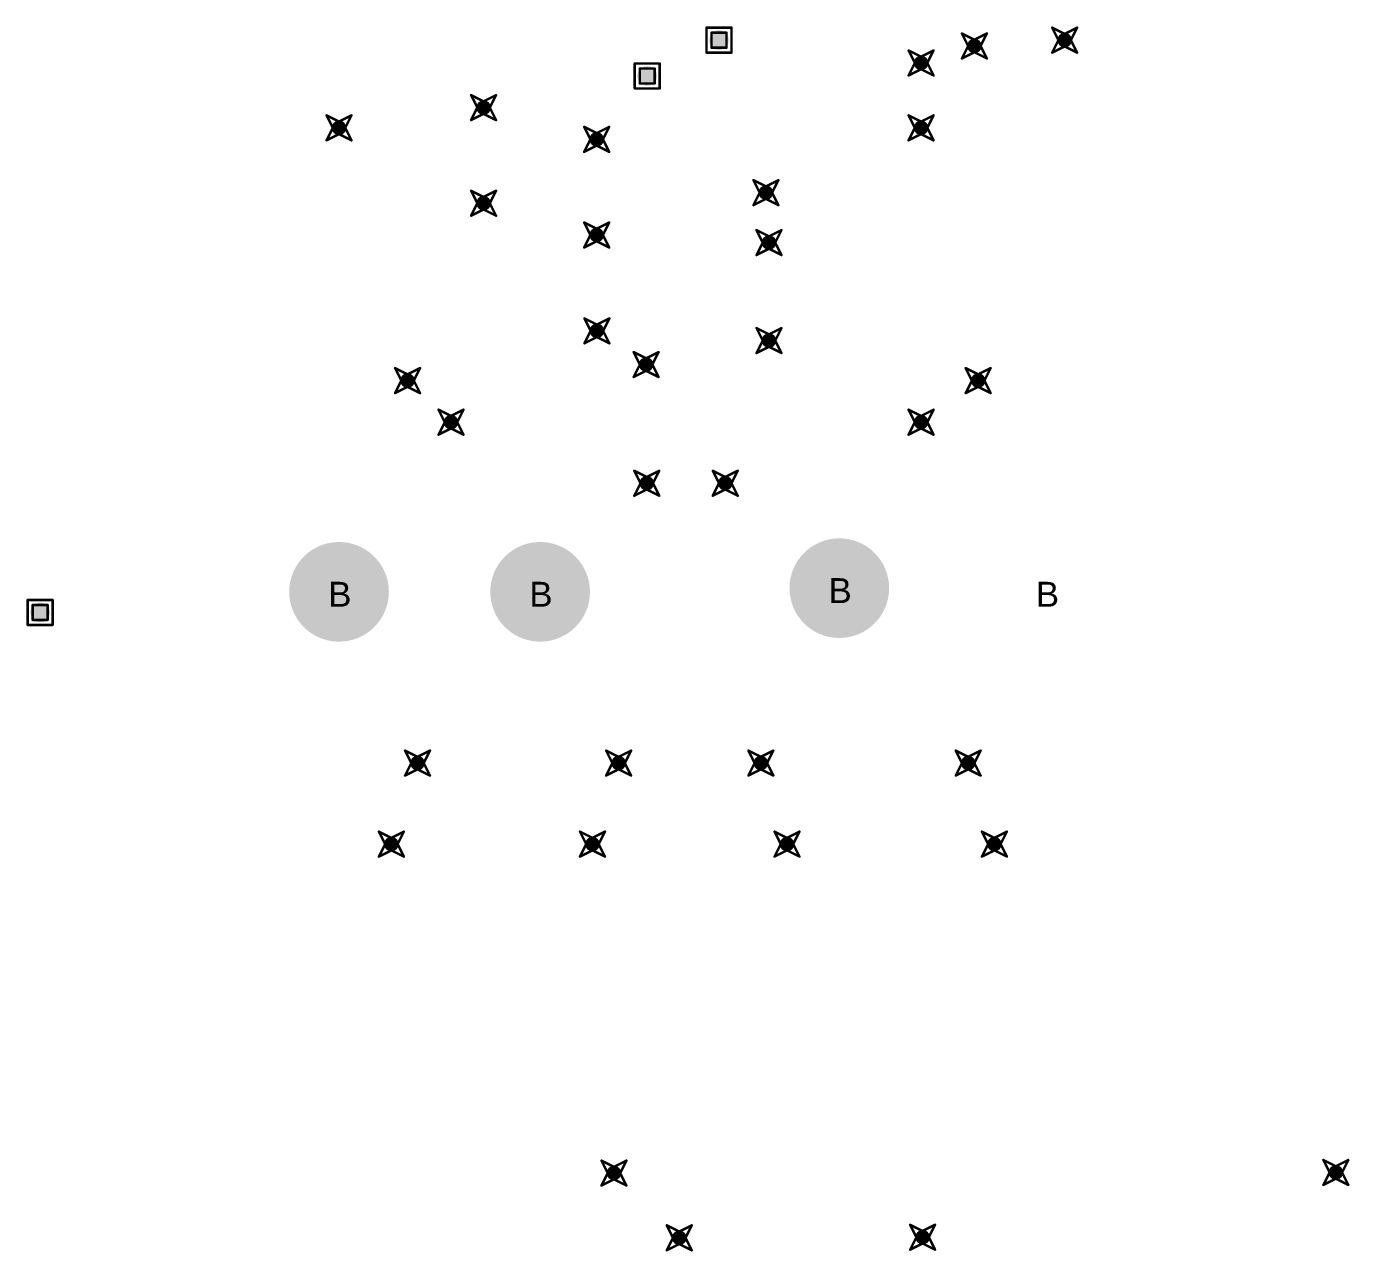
# Model space of a CAD drawing. Header units: millimetres. Extents: x -25 to 478, y -31 to 252.
# Drawn here: x 59.72 to 86.69, y 157.94 to 182.92 of the extents above; entities that cross this region are included whole.
import ezdxf

# ---------------------------------------------------------------- set-up
doc = ezdxf.new("R2010")
doc.units = ezdxf.units.MM
for name, color, linetype in [('DrillDrawing', 1, 'Continuous'), ('MultiLayer', 9, 'Continuous'), ('PadHoleLayer', 156, 'Continuous'), ('ViaHoleLayer', 16, 'Continuous')]:
    doc.layers.add(name, color=color, linetype=linetype)
doc.styles.add('Arial', font='', dxfattribs={"height": 0.2})
doc.styles.get('Arial').set_extended_font_data('Arial')

# ---------------------------------------------------------------- blocks, each defined once
blk = doc.blocks.new('KEYSTONE5002_283')
at = {"layer": 'MultiLayer'}
h = blk.add_hatch(color=9, dxfattribs=at)
edge = h.paths.add_edge_path()
edge.add_arc((0, 0), 1.016, 0, 360)
at = {"layer": 'PadHoleLayer'}
h = blk.add_hatch(color=156, dxfattribs=at)
edge = h.paths.add_edge_path()
edge.add_arc((0, 0), 0.508, 0, 360)
blk = doc.blocks.new('KEYSTONE5002_284')
at = {"layer": 'MultiLayer'}
h = blk.add_hatch(color=9, dxfattribs=at)
edge = h.paths.add_edge_path()
edge.add_arc((0, 0), 1.016, 0, 360)
at = {"layer": 'PadHoleLayer'}
h = blk.add_hatch(color=156, dxfattribs=at)
edge = h.paths.add_edge_path()
edge.add_arc((0, 0), 0.508, 0, 360)
blk = doc.blocks.new('KEYSTONE5002_285')
at = {"layer": 'MultiLayer'}
h = blk.add_hatch(color=9, dxfattribs=at)
edge = h.paths.add_edge_path()
edge.add_arc((0, 0), 1.016, 0, 360)
at = {"layer": 'PadHoleLayer'}
h = blk.add_hatch(color=156, dxfattribs=at)
edge = h.paths.add_edge_path()
edge.add_arc((0, 0), 0.508, 0, 360)
blk = doc.blocks.new('KEYSTONE5002_286')
at = {"layer": 'MultiLayer'}
h = blk.add_hatch(color=9, dxfattribs=at)
edge = h.paths.add_edge_path()
edge.add_arc((0, 0), 1.016, 0, 360)
at = {"layer": 'PadHoleLayer'}
h = blk.add_hatch(color=156, dxfattribs=at)
edge = h.paths.add_edge_path()
edge.add_arc((0, 0), 0.508, 0, 360)

msp = doc.modelspace()

# ---------------------------------------------------------------- hatches: boundary and pattern name
at = {"layer": 'ViaHoleLayer'}
h = msp.add_hatch(color=16, dxfattribs=at)
edge = h.paths.add_edge_path()
edge.add_arc((73.835, 182.636), 0.2, 0, 360)
h = msp.add_hatch(color=16, dxfattribs=at)
edge = h.paths.add_edge_path()
edge.add_arc((79.042, 182.517), 0.15, 0, 360)
h = msp.add_hatch(color=16, dxfattribs=at)
edge = h.paths.add_edge_path()
edge.add_arc((80.882, 182.636), 0.15, 0, 360)
h = msp.add_hatch(color=16, dxfattribs=at)
edge = h.paths.add_edge_path()
edge.add_arc((72.371, 181.906), 0.2, 0, 360)
h = msp.add_hatch(color=16, dxfattribs=at)
edge = h.paths.add_edge_path()
edge.add_arc((77.955, 182.171), 0.15, 0, 360)
h = msp.add_hatch(color=16, dxfattribs=at)
edge = h.paths.add_edge_path()
edge.add_arc((69.035, 181.261), 0.15, 0, 360)
h = msp.add_hatch(color=16, dxfattribs=at)
edge = h.paths.add_edge_path()
edge.add_arc((66.088, 180.848), 0.15, 0, 360)
h = msp.add_hatch(color=16, dxfattribs=at)
edge = h.paths.add_edge_path()
edge.add_arc((71.341, 180.613), 0.15, 0, 360)
h = msp.add_hatch(color=16, dxfattribs=at)
edge = h.paths.add_edge_path()
edge.add_arc((77.955, 180.848), 0.15, 0, 360)
h = msp.add_hatch(color=16, dxfattribs=at)
edge = h.paths.add_edge_path()
edge.add_arc((74.791, 179.527), 0.15, 0, 360)
h = msp.add_hatch(color=16, dxfattribs=at)
edge = h.paths.add_edge_path()
edge.add_arc((69.035, 179.311), 0.15, 0, 360)
h = msp.add_hatch(color=16, dxfattribs=at)
edge = h.paths.add_edge_path()
edge.add_arc((71.341, 178.663), 0.15, 0, 360)
h = msp.add_hatch(color=16, dxfattribs=at)
edge = h.paths.add_edge_path()
edge.add_arc((74.854, 178.509), 0.15, 0, 360)
h = msp.add_hatch(color=16, dxfattribs=at)
edge = h.paths.add_edge_path()
edge.add_arc((71.345, 176.709), 0.15, 0, 360)
h = msp.add_hatch(color=16, dxfattribs=at)
edge = h.paths.add_edge_path()
edge.add_arc((74.854, 176.511), 0.15, 0, 360)
h = msp.add_hatch(color=16, dxfattribs=at)
edge = h.paths.add_edge_path()
edge.add_arc((72.349, 176.022), 0.15, 0, 360)
h = msp.add_hatch(color=16, dxfattribs=at)
edge = h.paths.add_edge_path()
edge.add_arc((67.485, 175.695), 0.15, 0, 360)
h = msp.add_hatch(color=16, dxfattribs=at)
edge = h.paths.add_edge_path()
edge.add_arc((79.118, 175.695), 0.15, 0, 360)
h = msp.add_hatch(color=16, dxfattribs=at)
edge = h.paths.add_edge_path()
edge.add_arc((68.371, 174.847), 0.15, 0, 360)
h = msp.add_hatch(color=16, dxfattribs=at)
edge = h.paths.add_edge_path()
edge.add_arc((77.955, 174.847), 0.15, 0, 360)
h = msp.add_hatch(color=16, dxfattribs=at)
edge = h.paths.add_edge_path()
edge.add_arc((72.362, 173.602), 0.15, 0, 360)
h = msp.add_hatch(color=16, dxfattribs=at)
edge = h.paths.add_edge_path()
edge.add_arc((73.962, 173.602), 0.15, 0, 360)
h = msp.add_hatch(color=16, dxfattribs=at)
edge = h.paths.add_edge_path()
edge.add_arc((59.995, 170.967), 0.2, 0, 360)
h = msp.add_hatch(color=16, dxfattribs=at)
edge = h.paths.add_edge_path()
edge.add_arc((67.688, 167.896), 0.15, 0, 360)
h = msp.add_hatch(color=16, dxfattribs=at)
edge = h.paths.add_edge_path()
edge.add_arc((71.788, 167.896), 0.15, 0, 360)
h = msp.add_hatch(color=16, dxfattribs=at)
edge = h.paths.add_edge_path()
edge.add_arc((74.688, 167.896), 0.15, 0, 360)
h = msp.add_hatch(color=16, dxfattribs=at)
edge = h.paths.add_edge_path()
edge.add_arc((78.915, 167.896), 0.15, 0, 360)
h = msp.add_hatch(color=16, dxfattribs=at)
edge = h.paths.add_edge_path()
edge.add_arc((67.155, 166.244), 0.15, 0, 360)
h = msp.add_hatch(color=16, dxfattribs=at)
edge = h.paths.add_edge_path()
edge.add_arc((71.255, 166.244), 0.15, 0, 360)
h = msp.add_hatch(color=16, dxfattribs=at)
edge = h.paths.add_edge_path()
edge.add_arc((75.221, 166.244), 0.15, 0, 360)
h = msp.add_hatch(color=16, dxfattribs=at)
edge = h.paths.add_edge_path()
edge.add_arc((79.449, 166.244), 0.15, 0, 360)
h = msp.add_hatch(color=16, dxfattribs=at)
edge = h.paths.add_edge_path()
edge.add_arc((86.411, 159.549), 0.15, 0, 360)
h = msp.add_hatch(color=16, dxfattribs=at)
edge = h.paths.add_edge_path()
edge.add_arc((71.693, 159.537), 0.15, 0, 360)
h = msp.add_hatch(color=16, dxfattribs=at)
edge = h.paths.add_edge_path()
edge.add_arc((73.025, 158.217), 0.15, 0, 360)
h = msp.add_hatch(color=16, dxfattribs=at)
edge = h.paths.add_edge_path()
edge.add_arc((77.986, 158.229), 0.15, 0, 360)

# ---------------------------------------------------------------- linework, layer by layer
at = {"layer": 'DrillDrawing', "const_width": 0.0508}
for points in [[(73.581, 182.89), (74.089, 182.89)], [(73.581, 182.382), (73.581, 182.89)], [(74.089, 182.382), (74.089, 182.89)], [(80.628, 182.89), (80.882, 182.763)], [(80.628, 182.89), (80.755, 182.636)], [(80.882, 182.763), (81.136, 182.89)], [(81.009, 182.636), (81.136, 182.89)], [(73.683, 182.788), (73.987, 182.788)], [(73.683, 182.483), (73.683, 182.788)], [(73.987, 182.483), (73.987, 182.788)], [(78.788, 182.771), (79.042, 182.644)], [(78.788, 182.771), (78.915, 182.517)], [(79.042, 182.644), (79.296, 182.771)], [(79.169, 182.517), (79.296, 182.771)], [(80.628, 182.382), (80.755, 182.636)], [(81.009, 182.636), (81.136, 182.382)], [(73.581, 182.382), (74.089, 182.382)], [(73.683, 182.483), (73.987, 182.483)], [(77.701, 182.425), (77.955, 182.298)], [(77.701, 182.425), (77.828, 182.171)], [(77.955, 182.298), (78.209, 182.425)], [(78.082, 182.171), (78.209, 182.425)], [(78.788, 182.263), (78.915, 182.517)], [(78.788, 182.263), (79.042, 182.39)], [(79.042, 182.39), (79.296, 182.263)], [(79.169, 182.517), (79.296, 182.263)], [(80.628, 182.382), (80.882, 182.509)], [(80.882, 182.509), (81.136, 182.382)], [(72.117, 182.16), (72.625, 182.16)], [(72.117, 181.652), (72.117, 182.16)], [(72.219, 182.059), (72.524, 182.059)], [(72.219, 181.754), (72.219, 182.059)], [(72.524, 181.754), (72.524, 182.059)], [(72.625, 181.652), (72.625, 182.16)], [(77.701, 181.917), (77.828, 182.171)], [(78.082, 182.171), (78.209, 181.917)], [(77.701, 181.917), (77.955, 182.044)], [(77.955, 182.044), (78.209, 181.917)], [(72.117, 181.652), (72.625, 181.652)], [(72.219, 181.754), (72.524, 181.754)], [(68.781, 181.515), (69.035, 181.388)], [(68.781, 181.515), (68.908, 181.261)], [(68.781, 181.007), (68.908, 181.261)], [(69.035, 181.388), (69.289, 181.515)], [(69.162, 181.261), (69.289, 181.515)], [(69.162, 181.261), (69.289, 181.007)], [(65.834, 181.102), (66.088, 180.975)], [(65.834, 181.102), (65.961, 180.848)], [(66.088, 180.975), (66.342, 181.102)], [(66.215, 180.848), (66.342, 181.102)], [(68.781, 181.007), (69.035, 181.134)], [(69.035, 181.134), (69.289, 181.007)], [(77.701, 181.102), (77.955, 180.975)], [(77.701, 181.102), (77.828, 180.848)], [(77.955, 180.975), (78.209, 181.102)], [(78.082, 180.848), (78.209, 181.102)], [(65.834, 180.594), (65.961, 180.848)], [(65.834, 180.594), (66.088, 180.721)], [(66.088, 180.721), (66.342, 180.594)], [(66.215, 180.848), (66.342, 180.594)], [(71.087, 180.867), (71.341, 180.74)], [(71.087, 180.867), (71.214, 180.613)], [(71.341, 180.74), (71.595, 180.867)], [(71.468, 180.613), (71.595, 180.867)], [(77.701, 180.594), (77.828, 180.848)], [(77.701, 180.594), (77.955, 180.721)], [(77.955, 180.721), (78.209, 180.594)], [(78.082, 180.848), (78.209, 180.594)], [(71.087, 180.359), (71.214, 180.613)], [(71.087, 180.359), (71.341, 180.486)], [(71.341, 180.486), (71.595, 180.359)], [(71.468, 180.613), (71.595, 180.359)], [(74.537, 179.781), (74.791, 179.654)], [(74.537, 179.781), (74.664, 179.527)], [(74.791, 179.654), (75.045, 179.781)], [(74.918, 179.527), (75.045, 179.781)], [(68.781, 179.565), (69.035, 179.438)], [(68.781, 179.565), (68.908, 179.311)], [(69.035, 179.438), (69.289, 179.565)], [(69.162, 179.311), (69.289, 179.565)], [(74.537, 179.273), (74.664, 179.527)], [(74.537, 179.273), (74.791, 179.4)], [(74.791, 179.4), (75.045, 179.273)], [(74.918, 179.527), (75.045, 179.273)], [(68.781, 179.057), (68.908, 179.311)], [(68.781, 179.057), (69.035, 179.184)], [(69.035, 179.184), (69.289, 179.057)], [(69.162, 179.311), (69.289, 179.057)], [(71.087, 178.917), (71.341, 178.79)], [(71.087, 178.917), (71.214, 178.663)], [(71.341, 178.79), (71.595, 178.917)], [(71.468, 178.663), (71.595, 178.917)], [(71.087, 178.409), (71.214, 178.663)], [(71.468, 178.663), (71.595, 178.409)], [(74.6, 178.763), (74.854, 178.636)], [(74.6, 178.763), (74.727, 178.509)], [(74.854, 178.636), (75.108, 178.763)], [(74.981, 178.509), (75.108, 178.763)], [(71.087, 178.409), (71.341, 178.536)], [(71.341, 178.536), (71.595, 178.409)], [(74.6, 178.255), (74.727, 178.509)], [(74.6, 178.255), (74.854, 178.382)], [(74.854, 178.382), (75.108, 178.255)], [(74.981, 178.509), (75.108, 178.255)], [(71.091, 176.963), (71.345, 176.836)], [(71.091, 176.963), (71.218, 176.709)], [(71.345, 176.836), (71.599, 176.963)], [(71.472, 176.709), (71.599, 176.963)], [(71.091, 176.455), (71.218, 176.709)], [(71.472, 176.709), (71.599, 176.455)], [(74.6, 176.765), (74.854, 176.638)], [(74.6, 176.765), (74.727, 176.511)], [(74.854, 176.638), (75.108, 176.765)], [(74.981, 176.511), (75.108, 176.765)], [(71.091, 176.455), (71.345, 176.582)], [(71.345, 176.582), (71.599, 176.455)], [(74.6, 176.257), (74.727, 176.511)], [(74.981, 176.511), (75.108, 176.257)], [(72.095, 176.276), (72.349, 176.149)], [(72.095, 176.276), (72.222, 176.022)], [(72.349, 176.149), (72.603, 176.276)], [(72.476, 176.022), (72.603, 176.276)], [(74.6, 176.257), (74.854, 176.384)], [(74.854, 176.384), (75.108, 176.257)], [(67.231, 175.949), (67.485, 175.822)], [(67.231, 175.949), (67.358, 175.695)], [(67.485, 175.822), (67.739, 175.949)], [(67.612, 175.695), (67.739, 175.949)], [(72.095, 175.768), (72.222, 176.022)], [(72.095, 175.768), (72.349, 175.895)], [(72.349, 175.895), (72.603, 175.768)], [(72.476, 176.022), (72.603, 175.768)], [(78.864, 175.949), (79.118, 175.822)], [(78.864, 175.949), (78.991, 175.695)], [(79.118, 175.822), (79.372, 175.949)], [(79.245, 175.695), (79.372, 175.949)], [(67.231, 175.441), (67.358, 175.695)], [(67.612, 175.695), (67.739, 175.441)], [(78.864, 175.441), (78.991, 175.695)], [(79.245, 175.695), (79.372, 175.441)], [(67.231, 175.441), (67.485, 175.568)], [(67.485, 175.568), (67.739, 175.441)], [(78.864, 175.441), (79.118, 175.568)], [(79.118, 175.568), (79.372, 175.441)], [(68.117, 175.101), (68.371, 174.974)], [(68.117, 175.101), (68.244, 174.847)], [(68.371, 174.974), (68.625, 175.101)], [(68.498, 174.847), (68.625, 175.101)], [(77.701, 175.101), (77.955, 174.974)], [(77.701, 175.101), (77.828, 174.847)], [(77.955, 174.974), (78.209, 175.101)], [(78.082, 174.847), (78.209, 175.101)], [(68.117, 174.593), (68.244, 174.847)], [(68.498, 174.847), (68.625, 174.593)], [(77.701, 174.593), (77.828, 174.847)], [(78.082, 174.847), (78.209, 174.593)], [(68.117, 174.593), (68.371, 174.72)], [(68.371, 174.72), (68.625, 174.593)], [(77.701, 174.593), (77.955, 174.72)], [(77.955, 174.72), (78.209, 174.593)], [(72.108, 173.856), (72.362, 173.729)], [(72.108, 173.856), (72.235, 173.602)], [(72.362, 173.729), (72.616, 173.856)], [(72.489, 173.602), (72.616, 173.856)], [(73.708, 173.856), (73.962, 173.729)], [(73.708, 173.856), (73.835, 173.602)], [(73.962, 173.729), (74.216, 173.856)], [(74.089, 173.602), (74.216, 173.856)], [(72.108, 173.348), (72.235, 173.602)], [(72.108, 173.348), (72.362, 173.475)], [(72.362, 173.475), (72.616, 173.348)], [(72.489, 173.602), (72.616, 173.348)], [(73.708, 173.348), (73.835, 173.602)], [(73.708, 173.348), (73.962, 173.475)], [(73.962, 173.475), (74.216, 173.348)], [(74.089, 173.602), (74.216, 173.348)], [(59.741, 171.221), (60.249, 171.221)], [(59.741, 170.713), (59.741, 171.221)], [(59.842, 171.12), (60.147, 171.12)], [(59.842, 170.815), (59.842, 171.12)], [(60.147, 170.815), (60.147, 171.12)], [(60.249, 170.713), (60.249, 171.221)], [(59.842, 170.815), (60.147, 170.815)], [(59.741, 170.713), (60.249, 170.713)], [(67.434, 168.15), (67.688, 168.023)], [(67.434, 168.15), (67.561, 167.896)], [(67.688, 168.023), (67.942, 168.15)], [(67.815, 167.896), (67.942, 168.15)], [(71.534, 168.15), (71.788, 168.023)], [(71.534, 168.15), (71.661, 167.896)], [(71.788, 168.023), (72.042, 168.15)], [(71.915, 167.896), (72.042, 168.15)], [(74.434, 168.15), (74.688, 168.023)], [(74.434, 168.15), (74.561, 167.896)], [(74.688, 168.023), (74.942, 168.15)], [(74.815, 167.896), (74.942, 168.15)], [(78.661, 168.15), (78.915, 168.023)], [(78.661, 168.15), (78.788, 167.896)], [(78.915, 168.023), (79.169, 168.15)], [(79.042, 167.896), (79.169, 168.15)], [(67.434, 167.642), (67.561, 167.896)], [(67.434, 167.642), (67.688, 167.769)], [(67.688, 167.769), (67.942, 167.642)], [(67.815, 167.896), (67.942, 167.642)], [(71.534, 167.642), (71.661, 167.896)], [(71.534, 167.642), (71.788, 167.769)], [(71.788, 167.769), (72.042, 167.642)], [(71.915, 167.896), (72.042, 167.642)], [(74.434, 167.642), (74.561, 167.896)], [(74.434, 167.642), (74.688, 167.769)], [(74.688, 167.769), (74.942, 167.642)], [(74.815, 167.896), (74.942, 167.642)], [(78.661, 167.642), (78.788, 167.896)], [(78.661, 167.642), (78.915, 167.769)], [(78.915, 167.769), (79.169, 167.642)], [(79.042, 167.896), (79.169, 167.642)], [(66.901, 166.498), (67.155, 166.371)], [(66.901, 166.498), (67.028, 166.244)], [(67.155, 166.371), (67.409, 166.498)], [(67.282, 166.244), (67.409, 166.498)], [(71.001, 166.498), (71.255, 166.371)], [(71.001, 166.498), (71.128, 166.244)], [(71.255, 166.371), (71.509, 166.498)], [(71.382, 166.244), (71.509, 166.498)], [(74.967, 166.498), (75.221, 166.371)], [(74.967, 166.498), (75.094, 166.244)], [(75.221, 166.371), (75.475, 166.498)], [(75.348, 166.244), (75.475, 166.498)], [(79.195, 166.498), (79.449, 166.371)], [(79.195, 166.498), (79.322, 166.244)], [(79.449, 166.371), (79.703, 166.498)], [(79.576, 166.244), (79.703, 166.498)], [(66.901, 165.99), (67.028, 166.244)], [(67.282, 166.244), (67.409, 165.99)], [(71.001, 165.99), (71.128, 166.244)], [(71.382, 166.244), (71.509, 165.99)], [(74.967, 165.99), (75.094, 166.244)], [(75.348, 166.244), (75.475, 165.99)], [(79.195, 165.99), (79.322, 166.244)], [(79.576, 166.244), (79.703, 165.99)], [(66.901, 165.99), (67.155, 166.117)], [(67.155, 166.117), (67.409, 165.99)], [(71.001, 165.99), (71.255, 166.117)], [(71.255, 166.117), (71.509, 165.99)], [(74.967, 165.99), (75.221, 166.117)], [(75.221, 166.117), (75.475, 165.99)], [(79.195, 165.99), (79.449, 166.117)], [(79.449, 166.117), (79.703, 165.99)], [(71.439, 159.791), (71.693, 159.664)], [(71.439, 159.791), (71.566, 159.537)], [(71.693, 159.664), (71.947, 159.791)], [(71.82, 159.537), (71.947, 159.791)], [(86.157, 159.803), (86.411, 159.676)], [(86.157, 159.803), (86.284, 159.549)], [(86.411, 159.676), (86.665, 159.803)], [(86.538, 159.549), (86.665, 159.803)], [(71.439, 159.283), (71.566, 159.537)], [(71.439, 159.283), (71.693, 159.41)], [(71.693, 159.41), (71.947, 159.283)], [(71.82, 159.537), (71.947, 159.283)], [(86.157, 159.295), (86.284, 159.549)], [(86.157, 159.295), (86.411, 159.422)], [(86.411, 159.422), (86.665, 159.295)], [(86.538, 159.549), (86.665, 159.295)], [(72.771, 158.471), (73.025, 158.344)], [(72.771, 158.471), (72.898, 158.217)], [(73.025, 158.344), (73.279, 158.471)], [(73.152, 158.217), (73.279, 158.471)], [(77.732, 158.483), (77.986, 158.356)], [(77.732, 158.483), (77.859, 158.229)], [(77.986, 158.356), (78.24, 158.483)], [(78.113, 158.229), (78.24, 158.483)], [(72.771, 157.963), (72.898, 158.217)], [(72.771, 157.963), (73.025, 158.09)], [(73.025, 158.09), (73.279, 157.963)], [(73.152, 158.217), (73.279, 157.963)], [(77.732, 157.975), (77.859, 158.229)], [(77.732, 157.975), (77.986, 158.102)], [(77.986, 158.102), (78.24, 157.975)], [(78.113, 158.229), (78.24, 157.975)]]:
    msp.add_lwpolyline(points, dxfattribs=at)
at = {"layer": 'DrillDrawing', "const_width": 0.0254}
for points in [[(73.568, 182.89, 1), (73.594, 182.89, 1)], [(73.568, 182.89, 1), (73.594, 182.89, 1)], [(74.076, 182.89, 1), (74.102, 182.89, 1)], [(74.076, 182.89, 1), (74.102, 182.89, 1)], [(80.615, 182.89, 1), (80.641, 182.89, 1)], [(80.615, 182.89, 1), (80.641, 182.89, 1)], [(81.123, 182.89, 1), (81.149, 182.89, 1)], [(81.123, 182.89, 1), (81.149, 182.89, 1)], [(73.67, 182.788, 1), (73.695, 182.788, 1)], [(73.67, 182.788, 1), (73.695, 182.788, 1)], [(73.975, 182.788, 1), (74, 182.788, 1)], [(73.975, 182.788, 1), (74, 182.788, 1)], [(78.776, 182.771, 1), (78.801, 182.771, 1)], [(78.776, 182.771, 1), (78.801, 182.771, 1)], [(79.03, 182.644, 1), (79.055, 182.644, 1)], [(79.03, 182.644, 1), (79.055, 182.644, 1)], [(79.284, 182.771, 1), (79.309, 182.771, 1)], [(79.284, 182.771, 1), (79.309, 182.771, 1)], [(80.742, 182.636, 1), (80.768, 182.636, 1)], [(80.742, 182.636, 1), (80.768, 182.636, 1)], [(80.869, 182.763, 1), (80.895, 182.763, 1)], [(80.869, 182.763, 1), (80.895, 182.763, 1)], [(80.996, 182.636, 1), (81.022, 182.636, 1)], [(80.996, 182.636, 1), (81.022, 182.636, 1)], [(73.568, 182.382, 1), (73.594, 182.382, 1)], [(73.568, 182.382, 1), (73.594, 182.382, 1)], [(73.67, 182.483, 1), (73.695, 182.483, 1)], [(73.67, 182.483, 1), (73.695, 182.483, 1)], [(73.975, 182.483, 1), (74, 182.483, 1)], [(73.975, 182.483, 1), (74, 182.483, 1)], [(74.076, 182.382, 1), (74.102, 182.382, 1)], [(74.076, 182.382, 1), (74.102, 182.382, 1)], [(77.688, 182.425, 1), (77.714, 182.425, 1)], [(77.688, 182.425, 1), (77.714, 182.425, 1)], [(78.196, 182.425, 1), (78.222, 182.425, 1)], [(78.196, 182.425, 1), (78.222, 182.425, 1)], [(78.903, 182.517, 1), (78.928, 182.517, 1)], [(78.903, 182.517, 1), (78.928, 182.517, 1)], [(79.03, 182.39, 1), (79.055, 182.39, 1)], [(79.03, 182.39, 1), (79.055, 182.39, 1)], [(79.157, 182.517, 1), (79.182, 182.517, 1)], [(79.157, 182.517, 1), (79.182, 182.517, 1)], [(80.615, 182.382, 1), (80.641, 182.382, 1)], [(80.615, 182.382, 1), (80.641, 182.382, 1)], [(80.869, 182.509, 1), (80.895, 182.509, 1)], [(80.869, 182.509, 1), (80.895, 182.509, 1)], [(81.123, 182.382, 1), (81.149, 182.382, 1)], [(81.123, 182.382, 1), (81.149, 182.382, 1)], [(72.105, 182.16, 1), (72.13, 182.16, 1)], [(72.105, 182.16, 1), (72.13, 182.16, 1)], [(72.206, 182.059, 1), (72.232, 182.059, 1)], [(72.206, 182.059, 1), (72.232, 182.059, 1)], [(72.511, 182.059, 1), (72.536, 182.059, 1)], [(72.511, 182.059, 1), (72.536, 182.059, 1)], [(72.613, 182.16, 1), (72.638, 182.16, 1)], [(72.613, 182.16, 1), (72.638, 182.16, 1)], [(77.815, 182.171, 1), (77.841, 182.171, 1)], [(77.815, 182.171, 1), (77.841, 182.171, 1)], [(77.942, 182.298, 1), (77.968, 182.298, 1)], [(77.942, 182.298, 1), (77.968, 182.298, 1)], [(78.069, 182.171, 1), (78.095, 182.171, 1)], [(78.069, 182.171, 1), (78.095, 182.171, 1)], [(78.776, 182.263, 1), (78.801, 182.263, 1)], [(78.776, 182.263, 1), (78.801, 182.263, 1)], [(79.284, 182.263, 1), (79.309, 182.263, 1)], [(79.284, 182.263, 1), (79.309, 182.263, 1)], [(77.688, 181.917, 1), (77.714, 181.917, 1)], [(77.688, 181.917, 1), (77.714, 181.917, 1)], [(77.942, 182.044, 1), (77.968, 182.044, 1)], [(77.942, 182.044, 1), (77.968, 182.044, 1)], [(78.196, 181.917, 1), (78.222, 181.917, 1)], [(78.196, 181.917, 1), (78.222, 181.917, 1)], [(72.105, 181.652, 1), (72.13, 181.652, 1)], [(72.105, 181.652, 1), (72.13, 181.652, 1)], [(72.206, 181.754, 1), (72.232, 181.754, 1)], [(72.206, 181.754, 1), (72.232, 181.754, 1)], [(72.511, 181.754, 1), (72.536, 181.754, 1)], [(72.511, 181.754, 1), (72.536, 181.754, 1)], [(72.613, 181.652, 1), (72.638, 181.652, 1)], [(72.613, 181.652, 1), (72.638, 181.652, 1)], [(68.769, 181.515, 1), (68.794, 181.515, 1)], [(68.769, 181.515, 1), (68.794, 181.515, 1)], [(68.896, 181.261, 1), (68.921, 181.261, 1)], [(68.896, 181.261, 1), (68.921, 181.261, 1)], [(69.023, 181.388, 1), (69.048, 181.388, 1)], [(69.023, 181.388, 1), (69.048, 181.388, 1)], [(69.15, 181.261, 1), (69.175, 181.261, 1)], [(69.15, 181.261, 1), (69.175, 181.261, 1)], [(69.277, 181.515, 1), (69.302, 181.515, 1)], [(69.277, 181.515, 1), (69.302, 181.515, 1)], [(65.821, 181.102, 1), (65.847, 181.102, 1)], [(65.821, 181.102, 1), (65.847, 181.102, 1)], [(66.329, 181.102, 1), (66.355, 181.102, 1)], [(66.329, 181.102, 1), (66.355, 181.102, 1)], [(68.769, 181.007, 1), (68.794, 181.007, 1)], [(68.769, 181.007, 1), (68.794, 181.007, 1)], [(69.023, 181.134, 1), (69.048, 181.134, 1)], [(69.023, 181.134, 1), (69.048, 181.134, 1)], [(69.277, 181.007, 1), (69.302, 181.007, 1)], [(69.277, 181.007, 1), (69.302, 181.007, 1)], [(77.688, 181.102, 1), (77.714, 181.102, 1)], [(77.688, 181.102, 1), (77.714, 181.102, 1)], [(78.196, 181.102, 1), (78.222, 181.102, 1)], [(78.196, 181.102, 1), (78.222, 181.102, 1)], [(65.948, 180.848, 1), (65.974, 180.848, 1)], [(65.948, 180.848, 1), (65.974, 180.848, 1)], [(66.075, 180.975, 1), (66.101, 180.975, 1)], [(66.075, 180.975, 1), (66.101, 180.975, 1)], [(66.075, 180.721, 1), (66.101, 180.721, 1)], [(66.075, 180.721, 1), (66.101, 180.721, 1)], [(66.202, 180.848, 1), (66.228, 180.848, 1)], [(66.202, 180.848, 1), (66.228, 180.848, 1)], [(71.074, 180.867, 1), (71.1, 180.867, 1)], [(71.074, 180.867, 1), (71.1, 180.867, 1)], [(71.328, 180.74, 1), (71.354, 180.74, 1)], [(71.328, 180.74, 1), (71.354, 180.74, 1)], [(71.582, 180.867, 1), (71.608, 180.867, 1)], [(71.582, 180.867, 1), (71.608, 180.867, 1)], [(77.815, 180.848, 1), (77.841, 180.848, 1)], [(77.815, 180.848, 1), (77.841, 180.848, 1)], [(77.942, 180.975, 1), (77.968, 180.975, 1)], [(77.942, 180.975, 1), (77.968, 180.975, 1)], [(77.942, 180.721, 1), (77.968, 180.721, 1)], [(77.942, 180.721, 1), (77.968, 180.721, 1)], [(78.069, 180.848, 1), (78.095, 180.848, 1)], [(78.069, 180.848, 1), (78.095, 180.848, 1)], [(65.821, 180.594, 1), (65.847, 180.594, 1)], [(65.821, 180.594, 1), (65.847, 180.594, 1)], [(66.329, 180.594, 1), (66.355, 180.594, 1)], [(66.329, 180.594, 1), (66.355, 180.594, 1)], [(71.201, 180.613, 1), (71.227, 180.613, 1)], [(71.201, 180.613, 1), (71.227, 180.613, 1)], [(71.328, 180.486, 1), (71.354, 180.486, 1)], [(71.328, 180.486, 1), (71.354, 180.486, 1)], [(71.455, 180.613, 1), (71.481, 180.613, 1)], [(71.455, 180.613, 1), (71.481, 180.613, 1)], [(77.688, 180.594, 1), (77.714, 180.594, 1)], [(77.688, 180.594, 1), (77.714, 180.594, 1)], [(78.196, 180.594, 1), (78.222, 180.594, 1)], [(78.196, 180.594, 1), (78.222, 180.594, 1)], [(71.074, 180.359, 1), (71.1, 180.359, 1)], [(71.074, 180.359, 1), (71.1, 180.359, 1)], [(71.582, 180.359, 1), (71.608, 180.359, 1)], [(71.582, 180.359, 1), (71.608, 180.359, 1)], [(74.525, 179.781, 1), (74.55, 179.781, 1)], [(74.525, 179.781, 1), (74.55, 179.781, 1)], [(74.779, 179.654, 1), (74.804, 179.654, 1)], [(74.779, 179.654, 1), (74.804, 179.654, 1)], [(75.033, 179.781, 1), (75.058, 179.781, 1)], [(75.033, 179.781, 1), (75.058, 179.781, 1)], [(68.769, 179.565, 1), (68.794, 179.565, 1)], [(68.769, 179.565, 1), (68.794, 179.565, 1)], [(69.023, 179.438, 1), (69.048, 179.438, 1)], [(69.023, 179.438, 1), (69.048, 179.438, 1)], [(69.277, 179.565, 1), (69.302, 179.565, 1)], [(69.277, 179.565, 1), (69.302, 179.565, 1)], [(74.652, 179.527, 1), (74.677, 179.527, 1)], [(74.652, 179.527, 1), (74.677, 179.527, 1)], [(74.779, 179.4, 1), (74.804, 179.4, 1)], [(74.779, 179.4, 1), (74.804, 179.4, 1)], [(74.906, 179.527, 1), (74.931, 179.527, 1)], [(74.906, 179.527, 1), (74.931, 179.527, 1)], [(68.896, 179.311, 1), (68.921, 179.311, 1)], [(68.896, 179.311, 1), (68.921, 179.311, 1)], [(69.023, 179.184, 1), (69.048, 179.184, 1)], [(69.023, 179.184, 1), (69.048, 179.184, 1)], [(69.15, 179.311, 1), (69.175, 179.311, 1)], [(69.15, 179.311, 1), (69.175, 179.311, 1)], [(74.525, 179.273, 1), (74.55, 179.273, 1)], [(74.525, 179.273, 1), (74.55, 179.273, 1)], [(75.033, 179.273, 1), (75.058, 179.273, 1)], [(75.033, 179.273, 1), (75.058, 179.273, 1)], [(68.769, 179.057, 1), (68.794, 179.057, 1)], [(68.769, 179.057, 1), (68.794, 179.057, 1)], [(69.277, 179.057, 1), (69.302, 179.057, 1)], [(69.277, 179.057, 1), (69.302, 179.057, 1)], [(71.074, 178.917, 1), (71.1, 178.917, 1)], [(71.074, 178.917, 1), (71.1, 178.917, 1)], [(71.582, 178.917, 1), (71.608, 178.917, 1)], [(71.582, 178.917, 1), (71.608, 178.917, 1)], [(71.201, 178.663, 1), (71.227, 178.663, 1)], [(71.201, 178.663, 1), (71.227, 178.663, 1)], [(71.328, 178.79, 1), (71.354, 178.79, 1)], [(71.328, 178.79, 1), (71.354, 178.79, 1)], [(71.455, 178.663, 1), (71.481, 178.663, 1)], [(71.455, 178.663, 1), (71.481, 178.663, 1)], [(74.587, 178.763, 1), (74.612, 178.763, 1)], [(74.587, 178.763, 1), (74.612, 178.763, 1)], [(74.841, 178.636, 1), (74.866, 178.636, 1)], [(74.841, 178.636, 1), (74.866, 178.636, 1)], [(75.095, 178.763, 1), (75.12, 178.763, 1)], [(75.095, 178.763, 1), (75.12, 178.763, 1)], [(71.074, 178.409, 1), (71.1, 178.409, 1)], [(71.074, 178.409, 1), (71.1, 178.409, 1)], [(71.328, 178.536, 1), (71.354, 178.536, 1)], [(71.328, 178.536, 1), (71.354, 178.536, 1)], [(71.582, 178.409, 1), (71.608, 178.409, 1)], [(71.582, 178.409, 1), (71.608, 178.409, 1)], [(74.714, 178.509, 1), (74.739, 178.509, 1)], [(74.714, 178.509, 1), (74.739, 178.509, 1)], [(74.841, 178.382, 1), (74.866, 178.382, 1)], [(74.841, 178.382, 1), (74.866, 178.382, 1)], [(74.968, 178.509, 1), (74.993, 178.509, 1)], [(74.968, 178.509, 1), (74.993, 178.509, 1)], [(74.587, 178.255, 1), (74.612, 178.255, 1)], [(74.587, 178.255, 1), (74.612, 178.255, 1)], [(75.095, 178.255, 1), (75.12, 178.255, 1)], [(75.095, 178.255, 1), (75.12, 178.255, 1)], [(71.079, 176.963, 1), (71.104, 176.963, 1)], [(71.079, 176.963, 1), (71.104, 176.963, 1)], [(71.587, 176.963, 1), (71.612, 176.963, 1)], [(71.587, 176.963, 1), (71.612, 176.963, 1)], [(71.206, 176.709, 1), (71.231, 176.709, 1)], [(71.206, 176.709, 1), (71.231, 176.709, 1)], [(71.333, 176.836, 1), (71.358, 176.836, 1)], [(71.333, 176.836, 1), (71.358, 176.836, 1)], [(71.46, 176.709, 1), (71.485, 176.709, 1)], [(71.46, 176.709, 1), (71.485, 176.709, 1)], [(74.587, 176.765, 1), (74.612, 176.765, 1)], [(74.587, 176.765, 1), (74.612, 176.765, 1)], [(75.095, 176.765, 1), (75.12, 176.765, 1)], [(75.095, 176.765, 1), (75.12, 176.765, 1)], [(71.079, 176.455, 1), (71.104, 176.455, 1)], [(71.079, 176.455, 1), (71.104, 176.455, 1)], [(71.333, 176.582, 1), (71.358, 176.582, 1)], [(71.333, 176.582, 1), (71.358, 176.582, 1)], [(71.587, 176.455, 1), (71.612, 176.455, 1)], [(71.587, 176.455, 1), (71.612, 176.455, 1)], [(74.714, 176.511, 1), (74.739, 176.511, 1)], [(74.714, 176.511, 1), (74.739, 176.511, 1)], [(74.841, 176.638, 1), (74.866, 176.638, 1)], [(74.841, 176.638, 1), (74.866, 176.638, 1)], [(74.968, 176.511, 1), (74.993, 176.511, 1)], [(74.968, 176.511, 1), (74.993, 176.511, 1)], [(72.083, 176.276, 1), (72.108, 176.276, 1)], [(72.083, 176.276, 1), (72.108, 176.276, 1)], [(72.337, 176.149, 1), (72.362, 176.149, 1)], [(72.337, 176.149, 1), (72.362, 176.149, 1)], [(72.591, 176.276, 1), (72.616, 176.276, 1)], [(72.591, 176.276, 1), (72.616, 176.276, 1)], [(74.587, 176.257, 1), (74.612, 176.257, 1)], [(74.587, 176.257, 1), (74.612, 176.257, 1)], [(74.841, 176.384, 1), (74.866, 176.384, 1)], [(74.841, 176.384, 1), (74.866, 176.384, 1)], [(75.095, 176.257, 1), (75.12, 176.257, 1)], [(75.095, 176.257, 1), (75.12, 176.257, 1)], [(67.218, 175.949, 1), (67.244, 175.949, 1)], [(67.218, 175.949, 1), (67.244, 175.949, 1)], [(67.726, 175.949, 1), (67.752, 175.949, 1)], [(67.726, 175.949, 1), (67.752, 175.949, 1)], [(72.21, 176.022, 1), (72.235, 176.022, 1)], [(72.21, 176.022, 1), (72.235, 176.022, 1)], [(72.337, 175.895, 1), (72.362, 175.895, 1)], [(72.337, 175.895, 1), (72.362, 175.895, 1)], [(72.464, 176.022, 1), (72.489, 176.022, 1)], [(72.464, 176.022, 1), (72.489, 176.022, 1)], [(78.852, 175.949, 1), (78.877, 175.949, 1)], [(78.852, 175.949, 1), (78.877, 175.949, 1)], [(79.36, 175.949, 1), (79.385, 175.949, 1)], [(79.36, 175.949, 1), (79.385, 175.949, 1)], [(67.345, 175.695, 1), (67.371, 175.695, 1)], [(67.345, 175.695, 1), (67.371, 175.695, 1)], [(67.472, 175.822, 1), (67.498, 175.822, 1)], [(67.472, 175.822, 1), (67.498, 175.822, 1)], [(67.599, 175.695, 1), (67.625, 175.695, 1)], [(67.599, 175.695, 1), (67.625, 175.695, 1)], [(72.083, 175.768, 1), (72.108, 175.768, 1)], [(72.083, 175.768, 1), (72.108, 175.768, 1)], [(72.591, 175.768, 1), (72.616, 175.768, 1)], [(72.591, 175.768, 1), (72.616, 175.768, 1)], [(78.979, 175.695, 1), (79.004, 175.695, 1)], [(78.979, 175.695, 1), (79.004, 175.695, 1)], [(79.106, 175.822, 1), (79.131, 175.822, 1)], [(79.106, 175.822, 1), (79.131, 175.822, 1)], [(79.233, 175.695, 1), (79.258, 175.695, 1)], [(79.233, 175.695, 1), (79.258, 175.695, 1)], [(67.218, 175.441, 1), (67.244, 175.441, 1)], [(67.218, 175.441, 1), (67.244, 175.441, 1)], [(67.472, 175.568, 1), (67.498, 175.568, 1)], [(67.472, 175.568, 1), (67.498, 175.568, 1)], [(67.726, 175.441, 1), (67.752, 175.441, 1)], [(67.726, 175.441, 1), (67.752, 175.441, 1)], [(78.852, 175.441, 1), (78.877, 175.441, 1)], [(78.852, 175.441, 1), (78.877, 175.441, 1)], [(79.106, 175.568, 1), (79.131, 175.568, 1)], [(79.106, 175.568, 1), (79.131, 175.568, 1)], [(79.36, 175.441, 1), (79.385, 175.441, 1)], [(79.36, 175.441, 1), (79.385, 175.441, 1)], [(68.104, 175.101, 1), (68.13, 175.101, 1)], [(68.104, 175.101, 1), (68.13, 175.101, 1)], [(68.612, 175.101, 1), (68.638, 175.101, 1)], [(68.612, 175.101, 1), (68.638, 175.101, 1)], [(77.688, 175.101, 1), (77.714, 175.101, 1)], [(77.688, 175.101, 1), (77.714, 175.101, 1)], [(78.196, 175.101, 1), (78.222, 175.101, 1)], [(78.196, 175.101, 1), (78.222, 175.101, 1)], [(68.231, 174.847, 1), (68.257, 174.847, 1)], [(68.231, 174.847, 1), (68.257, 174.847, 1)], [(68.358, 174.974, 1), (68.384, 174.974, 1)], [(68.358, 174.974, 1), (68.384, 174.974, 1)], [(68.485, 174.847, 1), (68.511, 174.847, 1)], [(68.485, 174.847, 1), (68.511, 174.847, 1)], [(77.815, 174.847, 1), (77.841, 174.847, 1)], [(77.815, 174.847, 1), (77.841, 174.847, 1)], [(77.942, 174.974, 1), (77.968, 174.974, 1)], [(77.942, 174.974, 1), (77.968, 174.974, 1)], [(78.069, 174.847, 1), (78.095, 174.847, 1)], [(78.069, 174.847, 1), (78.095, 174.847, 1)], [(68.104, 174.593, 1), (68.13, 174.593, 1)], [(68.104, 174.593, 1), (68.13, 174.593, 1)], [(68.358, 174.72, 1), (68.384, 174.72, 1)], [(68.358, 174.72, 1), (68.384, 174.72, 1)], [(68.612, 174.593, 1), (68.638, 174.593, 1)], [(68.612, 174.593, 1), (68.638, 174.593, 1)], [(77.688, 174.593, 1), (77.714, 174.593, 1)], [(77.688, 174.593, 1), (77.714, 174.593, 1)], [(77.942, 174.72, 1), (77.968, 174.72, 1)], [(77.942, 174.72, 1), (77.968, 174.72, 1)], [(78.196, 174.593, 1), (78.222, 174.593, 1)], [(78.196, 174.593, 1), (78.222, 174.593, 1)], [(72.095, 173.856, 1), (72.121, 173.856, 1)], [(72.095, 173.856, 1), (72.121, 173.856, 1)], [(72.349, 173.729, 1), (72.375, 173.729, 1)], [(72.349, 173.729, 1), (72.375, 173.729, 1)], [(72.603, 173.856, 1), (72.629, 173.856, 1)], [(72.603, 173.856, 1), (72.629, 173.856, 1)], [(73.695, 173.856, 1), (73.721, 173.856, 1)], [(73.695, 173.856, 1), (73.721, 173.856, 1)], [(73.949, 173.729, 1), (73.975, 173.729, 1)], [(73.949, 173.729, 1), (73.975, 173.729, 1)], [(74.203, 173.856, 1), (74.229, 173.856, 1)], [(74.203, 173.856, 1), (74.229, 173.856, 1)], [(72.222, 173.602, 1), (72.248, 173.602, 1)], [(72.222, 173.602, 1), (72.248, 173.602, 1)], [(72.349, 173.475, 1), (72.375, 173.475, 1)], [(72.349, 173.475, 1), (72.375, 173.475, 1)], [(72.476, 173.602, 1), (72.502, 173.602, 1)], [(72.476, 173.602, 1), (72.502, 173.602, 1)], [(73.822, 173.602, 1), (73.848, 173.602, 1)], [(73.822, 173.602, 1), (73.848, 173.602, 1)], [(73.949, 173.475, 1), (73.975, 173.475, 1)], [(73.949, 173.475, 1), (73.975, 173.475, 1)], [(74.076, 173.602, 1), (74.102, 173.602, 1)], [(74.076, 173.602, 1), (74.102, 173.602, 1)], [(72.095, 173.348, 1), (72.121, 173.348, 1)], [(72.095, 173.348, 1), (72.121, 173.348, 1)], [(72.603, 173.348, 1), (72.629, 173.348, 1)], [(72.603, 173.348, 1), (72.629, 173.348, 1)], [(73.695, 173.348, 1), (73.721, 173.348, 1)], [(73.695, 173.348, 1), (73.721, 173.348, 1)], [(74.203, 173.348, 1), (74.229, 173.348, 1)], [(74.203, 173.348, 1), (74.229, 173.348, 1)], [(59.728, 171.221, 1), (59.754, 171.221, 1)], [(59.728, 171.221, 1), (59.754, 171.221, 1)], [(59.83, 171.12, 1), (59.855, 171.12, 1)], [(59.83, 171.12, 1), (59.855, 171.12, 1)], [(60.135, 171.12, 1), (60.16, 171.12, 1)], [(60.135, 171.12, 1), (60.16, 171.12, 1)], [(60.236, 171.221, 1), (60.261, 171.221, 1)], [(60.236, 171.221, 1), (60.261, 171.221, 1)], [(59.83, 170.815, 1), (59.855, 170.815, 1)], [(59.83, 170.815, 1), (59.855, 170.815, 1)], [(60.135, 170.815, 1), (60.16, 170.815, 1)], [(60.135, 170.815, 1), (60.16, 170.815, 1)], [(59.728, 170.713, 1), (59.754, 170.713, 1)], [(59.728, 170.713, 1), (59.754, 170.713, 1)], [(60.236, 170.713, 1), (60.261, 170.713, 1)], [(60.236, 170.713, 1), (60.261, 170.713, 1)], [(67.421, 168.15, 1), (67.447, 168.15, 1)], [(67.421, 168.15, 1), (67.447, 168.15, 1)], [(67.929, 168.15, 1), (67.955, 168.15, 1)], [(67.929, 168.15, 1), (67.955, 168.15, 1)], [(71.522, 168.15, 1), (71.547, 168.15, 1)], [(71.522, 168.15, 1), (71.547, 168.15, 1)], [(72.03, 168.15, 1), (72.055, 168.15, 1)], [(72.03, 168.15, 1), (72.055, 168.15, 1)], [(74.422, 168.15, 1), (74.447, 168.15, 1)], [(74.422, 168.15, 1), (74.447, 168.15, 1)], [(74.93, 168.15, 1), (74.955, 168.15, 1)], [(74.93, 168.15, 1), (74.955, 168.15, 1)], [(78.649, 168.15, 1), (78.674, 168.15, 1)], [(78.649, 168.15, 1), (78.674, 168.15, 1)], [(79.157, 168.15, 1), (79.182, 168.15, 1)], [(79.157, 168.15, 1), (79.182, 168.15, 1)], [(67.548, 167.896, 1), (67.574, 167.896, 1)], [(67.548, 167.896, 1), (67.574, 167.896, 1)], [(67.675, 168.023, 1), (67.701, 168.023, 1)], [(67.675, 168.023, 1), (67.701, 168.023, 1)], [(67.675, 167.769, 1), (67.701, 167.769, 1)], [(67.675, 167.769, 1), (67.701, 167.769, 1)], [(67.802, 167.896, 1), (67.828, 167.896, 1)], [(67.802, 167.896, 1), (67.828, 167.896, 1)], [(71.649, 167.896, 1), (71.674, 167.896, 1)], [(71.649, 167.896, 1), (71.674, 167.896, 1)], [(71.776, 168.023, 1), (71.801, 168.023, 1)], [(71.776, 168.023, 1), (71.801, 168.023, 1)], [(71.776, 167.769, 1), (71.801, 167.769, 1)], [(71.776, 167.769, 1), (71.801, 167.769, 1)], [(71.903, 167.896, 1), (71.928, 167.896, 1)], [(71.903, 167.896, 1), (71.928, 167.896, 1)], [(74.549, 167.896, 1), (74.574, 167.896, 1)], [(74.549, 167.896, 1), (74.574, 167.896, 1)], [(74.676, 168.023, 1), (74.701, 168.023, 1)], [(74.676, 168.023, 1), (74.701, 168.023, 1)], [(74.676, 167.769, 1), (74.701, 167.769, 1)], [(74.676, 167.769, 1), (74.701, 167.769, 1)], [(74.803, 167.896, 1), (74.828, 167.896, 1)], [(74.803, 167.896, 1), (74.828, 167.896, 1)], [(78.776, 167.896, 1), (78.801, 167.896, 1)], [(78.776, 167.896, 1), (78.801, 167.896, 1)], [(78.903, 168.023, 1), (78.928, 168.023, 1)], [(78.903, 168.023, 1), (78.928, 168.023, 1)], [(78.903, 167.769, 1), (78.928, 167.769, 1)], [(78.903, 167.769, 1), (78.928, 167.769, 1)], [(79.03, 167.896, 1), (79.055, 167.896, 1)], [(79.03, 167.896, 1), (79.055, 167.896, 1)], [(67.421, 167.642, 1), (67.447, 167.642, 1)], [(67.421, 167.642, 1), (67.447, 167.642, 1)], [(67.929, 167.642, 1), (67.955, 167.642, 1)], [(67.929, 167.642, 1), (67.955, 167.642, 1)], [(71.522, 167.642, 1), (71.547, 167.642, 1)], [(71.522, 167.642, 1), (71.547, 167.642, 1)], [(72.03, 167.642, 1), (72.055, 167.642, 1)], [(72.03, 167.642, 1), (72.055, 167.642, 1)], [(74.422, 167.642, 1), (74.447, 167.642, 1)], [(74.422, 167.642, 1), (74.447, 167.642, 1)], [(74.93, 167.642, 1), (74.955, 167.642, 1)], [(74.93, 167.642, 1), (74.955, 167.642, 1)], [(78.649, 167.642, 1), (78.674, 167.642, 1)], [(78.649, 167.642, 1), (78.674, 167.642, 1)], [(79.157, 167.642, 1), (79.182, 167.642, 1)], [(79.157, 167.642, 1), (79.182, 167.642, 1)], [(66.888, 166.498, 1), (66.914, 166.498, 1)], [(66.888, 166.498, 1), (66.914, 166.498, 1)], [(67.396, 166.498, 1), (67.422, 166.498, 1)], [(67.396, 166.498, 1), (67.422, 166.498, 1)], [(70.988, 166.498, 1), (71.014, 166.498, 1)], [(70.988, 166.498, 1), (71.014, 166.498, 1)], [(71.496, 166.498, 1), (71.522, 166.498, 1)], [(71.496, 166.498, 1), (71.522, 166.498, 1)], [(74.955, 166.498, 1), (74.98, 166.498, 1)], [(74.955, 166.498, 1), (74.98, 166.498, 1)], [(75.463, 166.498, 1), (75.488, 166.498, 1)], [(75.463, 166.498, 1), (75.488, 166.498, 1)], [(79.182, 166.498, 1), (79.207, 166.498, 1)], [(79.182, 166.498, 1), (79.207, 166.498, 1)], [(79.69, 166.498, 1), (79.715, 166.498, 1)], [(79.69, 166.498, 1), (79.715, 166.498, 1)], [(67.015, 166.244, 1), (67.041, 166.244, 1)], [(67.015, 166.244, 1), (67.041, 166.244, 1)], [(67.142, 166.371, 1), (67.168, 166.371, 1)], [(67.142, 166.371, 1), (67.168, 166.371, 1)], [(67.269, 166.244, 1), (67.295, 166.244, 1)], [(67.269, 166.244, 1), (67.295, 166.244, 1)], [(71.115, 166.244, 1), (71.141, 166.244, 1)], [(71.115, 166.244, 1), (71.141, 166.244, 1)], [(71.242, 166.371, 1), (71.268, 166.371, 1)], [(71.242, 166.371, 1), (71.268, 166.371, 1)], [(71.369, 166.244, 1), (71.395, 166.244, 1)], [(71.369, 166.244, 1), (71.395, 166.244, 1)], [(75.082, 166.244, 1), (75.107, 166.244, 1)], [(75.082, 166.244, 1), (75.107, 166.244, 1)], [(75.209, 166.371, 1), (75.234, 166.371, 1)], [(75.209, 166.371, 1), (75.234, 166.371, 1)], [(75.336, 166.244, 1), (75.361, 166.244, 1)], [(75.336, 166.244, 1), (75.361, 166.244, 1)], [(79.309, 166.244, 1), (79.334, 166.244, 1)], [(79.309, 166.244, 1), (79.334, 166.244, 1)], [(79.436, 166.371, 1), (79.461, 166.371, 1)], [(79.436, 166.371, 1), (79.461, 166.371, 1)], [(79.563, 166.244, 1), (79.588, 166.244, 1)], [(79.563, 166.244, 1), (79.588, 166.244, 1)], [(66.888, 165.99, 1), (66.914, 165.99, 1)], [(66.888, 165.99, 1), (66.914, 165.99, 1)], [(67.142, 166.117, 1), (67.168, 166.117, 1)], [(67.142, 166.117, 1), (67.168, 166.117, 1)], [(67.396, 165.99, 1), (67.422, 165.99, 1)], [(67.396, 165.99, 1), (67.422, 165.99, 1)], [(70.988, 165.99, 1), (71.014, 165.99, 1)], [(70.988, 165.99, 1), (71.014, 165.99, 1)], [(71.242, 166.117, 1), (71.268, 166.117, 1)], [(71.242, 166.117, 1), (71.268, 166.117, 1)], [(71.496, 165.99, 1), (71.522, 165.99, 1)], [(71.496, 165.99, 1), (71.522, 165.99, 1)], [(74.955, 165.99, 1), (74.98, 165.99, 1)], [(74.955, 165.99, 1), (74.98, 165.99, 1)], [(75.209, 166.117, 1), (75.234, 166.117, 1)], [(75.209, 166.117, 1), (75.234, 166.117, 1)], [(75.463, 165.99, 1), (75.488, 165.99, 1)], [(75.463, 165.99, 1), (75.488, 165.99, 1)], [(79.182, 165.99, 1), (79.207, 165.99, 1)], [(79.182, 165.99, 1), (79.207, 165.99, 1)], [(79.436, 166.117, 1), (79.461, 166.117, 1)], [(79.436, 166.117, 1), (79.461, 166.117, 1)], [(79.69, 165.99, 1), (79.715, 165.99, 1)], [(79.69, 165.99, 1), (79.715, 165.99, 1)], [(71.426, 159.791, 1), (71.452, 159.791, 1)], [(71.426, 159.791, 1), (71.452, 159.791, 1)], [(71.934, 159.791, 1), (71.96, 159.791, 1)], [(71.934, 159.791, 1), (71.96, 159.791, 1)], [(86.144, 159.803, 1), (86.169, 159.803, 1)], [(86.144, 159.803, 1), (86.169, 159.803, 1)], [(86.398, 159.676, 1), (86.423, 159.676, 1)], [(86.398, 159.676, 1), (86.423, 159.676, 1)], [(86.652, 159.803, 1), (86.677, 159.803, 1)], [(86.652, 159.803, 1), (86.677, 159.803, 1)], [(71.553, 159.537, 1), (71.579, 159.537, 1)], [(71.553, 159.537, 1), (71.579, 159.537, 1)], [(71.68, 159.664, 1), (71.706, 159.664, 1)], [(71.68, 159.664, 1), (71.706, 159.664, 1)], [(71.68, 159.41, 1), (71.706, 159.41, 1)], [(71.68, 159.41, 1), (71.706, 159.41, 1)], [(71.807, 159.537, 1), (71.833, 159.537, 1)], [(71.807, 159.537, 1), (71.833, 159.537, 1)], [(86.271, 159.549, 1), (86.296, 159.549, 1)], [(86.271, 159.549, 1), (86.296, 159.549, 1)], [(86.398, 159.422, 1), (86.423, 159.422, 1)], [(86.398, 159.422, 1), (86.423, 159.422, 1)], [(86.525, 159.549, 1), (86.55, 159.549, 1)], [(86.525, 159.549, 1), (86.55, 159.549, 1)], [(71.426, 159.283, 1), (71.452, 159.283, 1)], [(71.426, 159.283, 1), (71.452, 159.283, 1)], [(71.934, 159.283, 1), (71.96, 159.283, 1)], [(71.934, 159.283, 1), (71.96, 159.283, 1)], [(86.144, 159.295, 1), (86.169, 159.295, 1)], [(86.144, 159.295, 1), (86.169, 159.295, 1)], [(86.652, 159.295, 1), (86.677, 159.295, 1)], [(86.652, 159.295, 1), (86.677, 159.295, 1)], [(72.758, 158.471, 1), (72.784, 158.471, 1)], [(72.758, 158.471, 1), (72.784, 158.471, 1)], [(73.012, 158.344, 1), (73.038, 158.344, 1)], [(73.012, 158.344, 1), (73.038, 158.344, 1)], [(73.266, 158.471, 1), (73.292, 158.471, 1)], [(73.266, 158.471, 1), (73.292, 158.471, 1)], [(77.719, 158.483, 1), (77.744, 158.483, 1)], [(77.719, 158.483, 1), (77.744, 158.483, 1)], [(77.973, 158.356, 1), (77.998, 158.356, 1)], [(77.973, 158.356, 1), (77.998, 158.356, 1)], [(78.227, 158.483, 1), (78.252, 158.483, 1)], [(78.227, 158.483, 1), (78.252, 158.483, 1)], [(72.885, 158.217, 1), (72.911, 158.217, 1)], [(72.885, 158.217, 1), (72.911, 158.217, 1)], [(73.012, 158.09, 1), (73.038, 158.09, 1)], [(73.012, 158.09, 1), (73.038, 158.09, 1)], [(73.139, 158.217, 1), (73.165, 158.217, 1)], [(73.139, 158.217, 1), (73.165, 158.217, 1)], [(77.846, 158.229, 1), (77.871, 158.229, 1)], [(77.846, 158.229, 1), (77.871, 158.229, 1)], [(77.973, 158.102, 1), (77.998, 158.102, 1)], [(77.973, 158.102, 1), (77.998, 158.102, 1)], [(78.1, 158.229, 1), (78.125, 158.229, 1)], [(78.1, 158.229, 1), (78.125, 158.229, 1)], [(72.758, 157.963, 1), (72.784, 157.963, 1)], [(72.758, 157.963, 1), (72.784, 157.963, 1)], [(73.266, 157.963, 1), (73.292, 157.963, 1)], [(73.266, 157.963, 1), (73.292, 157.963, 1)], [(77.719, 157.975, 1), (77.744, 157.975, 1)], [(77.719, 157.975, 1), (77.744, 157.975, 1)], [(78.227, 157.975, 1), (78.252, 157.975, 1)], [(78.227, 157.975, 1), (78.252, 157.975, 1)]]:
    msp.add_lwpolyline(points, format="xyb", close=True, dxfattribs=at)

# ---------------------------------------------------------------- block references
for name, p, rotation in [('KEYSTONE5002_283', (80.515, 171.388), 360), ('KEYSTONE5002_286', (66.088, 171.388), 180), ('KEYSTONE5002_285', (70.188, 171.388), 180), ('KEYSTONE5002_284', (76.288, 171.463), 180)]:
    msp.add_blockref(name, p, dxfattribs=dict(rotation=rotation))

# ---------------------------------------------------------------- texts
at = {"layer": 'DrillDrawing', "style": 'Arial'}
for p in [(65.868, 171.084), (69.968, 171.084), (76.068, 171.159), (80.295, 171.084)]:
    msp.add_text('B', height=0.508, dxfattribs=at).set_placement(p)

doc.saveas('drawing.dxf')
